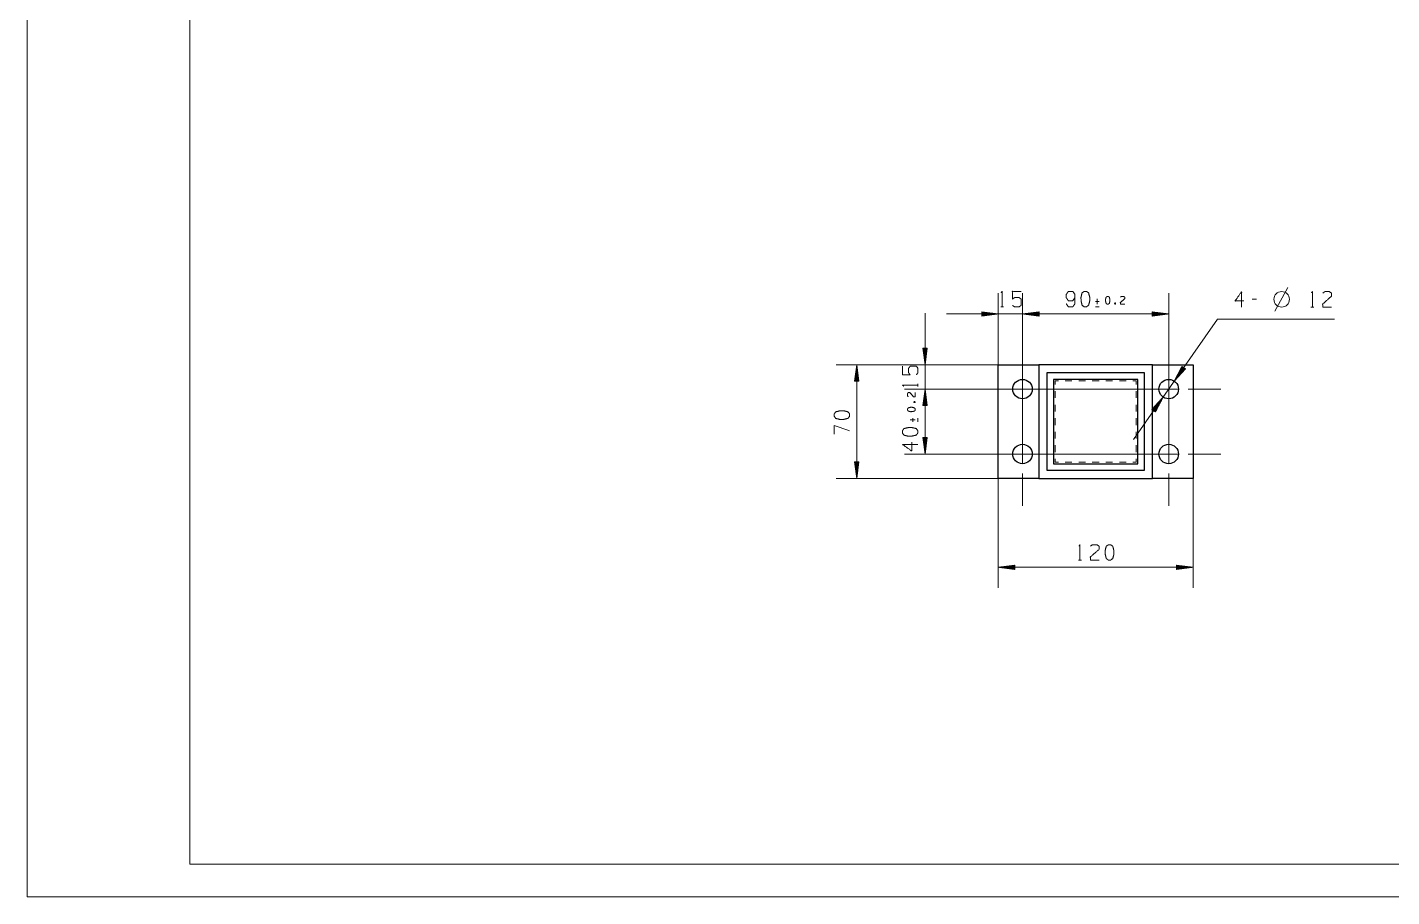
# Model space of a CAD drawing. Header units: millimetres. Extents: x 0 to 420, y 0 to 297.
# Drawn here: x 0 to 210, y 0 to 133.9 of the extents above; entities that cross this region are included whole.
import ezdxf

# ---------------------------------------------------------------- set-up
doc = ezdxf.new("R2010")
doc.units = ezdxf.units.MM
doc.layers.add('101', color=7, linetype='Continuous', true_color=0xffffff)

msp = doc.modelspace()

# ---------------------------------------------------------------- linework, layer by layer
at = {"layer": '101', "color": 133, "linetype": 'Continuous', "lineweight": 18}
for p, q in [((0, 297), (0, 0)), ((25, 292), (25, 5)), ((25, 5), (415, 5)), ((0, 0), (420, 0))]:
    msp.add_line(p, q, dxfattribs=at)
at = {"layer": '101', "color": 22, "linetype": 'Continuous', "lineweight": 18}
for p, q in [((149.43, 81.94), (149.43, 92.95)), ((153.18, 78.19), (153.18, 92.95)), ((153.18, 68.19), (153.18, 92.95)), ((175.68, 68.19), (175.68, 92.95)), ((138.17, 89.87), (138.17, 70.25)), ((161.12, 89.77), (141.49, 89.77)), ((149.43, 89.77), (146.89, 90.11)), ((146.89, 90.11), (146.89, 89.44)), ((146.89, 90.1), (146.92, 90.1)), ((146.89, 90.1), (146.92, 90.1)), ((146.89, 90.05), (147.31, 90.05)), ((146.89, 90), (147.69, 90)), ((146.89, 89.95), (148.08, 89.95)), ((146.89, 89.9), (148.47, 89.9)), ((146.89, 89.85), (148.85, 89.85)), ((146.89, 89.8), (149.24, 89.8)), ((146.89, 89.44), (149.43, 89.77)), ((146.89, 89.75), (149.24, 89.75)), ((146.89, 89.7), (148.85, 89.7)), ((146.89, 89.64), (148.47, 89.64)), ((146.89, 89.59), (148.08, 89.59)), ((146.89, 89.54), (147.69, 89.54)), ((146.89, 89.49), (147.31, 89.49)), ((146.89, 89.44), (146.92, 89.44)), ((146.89, 89.44), (146.92, 89.44)), ((155.72, 90.11), (153.18, 89.77)), ((155.72, 90.11), (153.18, 89.77)), ((153.18, 89.77), (155.72, 89.44)), ((153.18, 89.77), (175.68, 89.77)), ((153.18, 89.77), (155.72, 89.44)), ((155.72, 89.8), (153.37, 89.8)), ((155.72, 89.8), (153.37, 89.8)), ((155.72, 89.75), (153.37, 89.75)), ((155.72, 89.75), (153.37, 89.75)), ((155.72, 89.85), (153.76, 89.85)), ((155.72, 89.85), (153.76, 89.85)), ((155.72, 89.7), (153.76, 89.7)), ((155.72, 89.7), (153.76, 89.7)), ((155.72, 89.9), (154.14, 89.9)), ((155.72, 89.9), (154.14, 89.9)), ((155.72, 89.64), (154.14, 89.64)), ((155.72, 89.64), (154.14, 89.64)), ((155.72, 89.95), (154.53, 89.95)), ((155.72, 89.95), (154.53, 89.95)), ((155.72, 89.59), (154.53, 89.59)), ((155.72, 89.59), (154.53, 89.59)), ((155.72, 90), (154.92, 90)), ((155.72, 90), (154.92, 90)), ((155.72, 89.54), (154.92, 89.54)), ((155.72, 89.54), (154.92, 89.54)), ((155.72, 90.05), (155.3, 90.05)), ((155.72, 90.05), (155.3, 90.05)), ((155.72, 89.49), (155.3, 89.49)), ((155.72, 89.49), (155.3, 89.49)), ((155.72, 90.1), (155.69, 90.1)), ((155.72, 90.1), (155.69, 90.1)), ((155.72, 90.1), (155.69, 90.1)), ((155.72, 90.1), (155.69, 90.1)), ((155.72, 89.44), (155.69, 89.44)), ((155.72, 89.44), (155.69, 89.44)), ((155.72, 89.44), (155.69, 89.44)), ((155.72, 89.44), (155.69, 89.44)), ((155.72, 89.44), (155.72, 90.11)), ((155.72, 89.44), (155.72, 90.11)), ((170.28, 70.44), (183.18, 88.94)), ((175.68, 89.77), (173.14, 90.11)), ((173.14, 90.11), (173.14, 89.44)), ((173.14, 90.1), (173.17, 90.1)), ((173.14, 90.1), (173.17, 90.1)), ((173.14, 90.05), (173.56, 90.05)), ((173.14, 90), (173.94, 90)), ((173.14, 89.95), (174.33, 89.95)), ((173.14, 89.9), (174.72, 89.9)), ((173.14, 89.85), (175.1, 89.85)), ((173.14, 89.8), (175.49, 89.8)), ((173.14, 89.44), (175.68, 89.77)), ((173.14, 89.75), (175.49, 89.75)), ((173.14, 89.7), (175.1, 89.7)), ((173.14, 89.64), (174.72, 89.64)), ((173.14, 89.59), (174.33, 89.59)), ((173.14, 89.54), (173.94, 89.54)), ((173.14, 89.49), (173.56, 89.49)), ((173.14, 89.44), (173.17, 89.44)), ((173.14, 89.44), (173.17, 89.44)), ((183.18, 88.94), (201.17, 88.94)), ((137.83, 84.47), (138.17, 81.94)), ((138.5, 84.47), (137.83, 84.47)), ((137.84, 84.47), (137.84, 84.44)), ((137.84, 84.47), (137.84, 84.44)), ((137.89, 84.47), (137.89, 84.06)), ((137.94, 84.47), (137.94, 83.67)), ((137.99, 84.47), (137.99, 83.29)), ((138.04, 84.47), (138.04, 82.9)), ((138.09, 84.47), (138.09, 82.51)), ((138.14, 84.47), (138.14, 82.13)), ((138.17, 81.94), (138.5, 84.47)), ((138.19, 84.47), (138.19, 82.13)), ((138.24, 84.47), (138.24, 82.51)), ((138.29, 84.47), (138.29, 82.9)), ((138.34, 84.47), (138.34, 83.29)), ((138.39, 84.47), (138.39, 83.67)), ((138.45, 84.47), (138.45, 84.06)), ((138.5, 84.47), (138.5, 84.44)), ((138.5, 84.47), (138.5, 84.44)), ((179.43, 81.94), (124.49, 81.94)), ((127.66, 81.94), (127.33, 79.4)), ((127.66, 81.94), (127.66, 64.44)), ((128, 79.4), (127.66, 81.94)), ((149.43, 81.94), (134.99, 81.94)), ((127.38, 79.4), (127.38, 79.81)), ((127.44, 79.4), (127.44, 80.2)), ((127.49, 79.4), (127.49, 80.58)), ((127.54, 79.4), (127.54, 80.97)), ((127.59, 79.4), (127.59, 81.36)), ((127.64, 79.4), (127.64, 81.74)), ((127.69, 79.4), (127.69, 81.74)), ((127.74, 79.4), (127.74, 81.36)), ((127.79, 79.4), (127.79, 80.97)), ((127.84, 79.4), (127.84, 80.58)), ((127.89, 79.4), (127.89, 80.2)), ((127.94, 79.4), (127.94, 79.81)), ((177.72, 81.69), (176.54, 79.42)), ((176.54, 79.42), (178.27, 81.31)), ((177.97, 81.51), (176.63, 79.59)), ((178.01, 81.48), (176.67, 79.56)), ((177.93, 81.54), (176.81, 79.93)), ((178.05, 81.46), (176.93, 79.85)), ((177.89, 81.57), (176.99, 80.28)), ((177.85, 81.6), (177.16, 80.62)), ((178.1, 81.43), (177.19, 80.13)), ((177.8, 81.63), (177.34, 80.97)), ((178.14, 81.4), (177.46, 80.42)), ((177.76, 81.66), (177.52, 81.32)), ((177.72, 81.69), (177.7, 81.66)), ((177.72, 81.69), (177.7, 81.66)), ((178.27, 81.31), (177.72, 81.69)), ((178.18, 81.37), (177.72, 80.71)), ((178.22, 81.34), (177.98, 81)), ((178.26, 81.31), (178.24, 81.28)), ((178.26, 81.31), (178.24, 81.28)), ((127.33, 79.4), (127.33, 79.43)), ((127.33, 79.4), (127.33, 79.43)), ((127.33, 79.4), (128, 79.4)), ((127.99, 79.4), (127.99, 79.43)), ((127.99, 79.4), (127.99, 79.43)), ((153.18, 78.19), (134.99, 78.19)), ((175.68, 78.19), (134.99, 78.19)), ((138.17, 78.19), (137.83, 75.65)), ((138.17, 78.19), (137.83, 75.65)), ((138.14, 75.65), (138.14, 77.99)), ((138.14, 75.65), (138.14, 77.99)), ((138.5, 75.65), (138.17, 78.19)), ((138.17, 78.19), (138.17, 68.19)), ((138.5, 75.65), (138.17, 78.19)), ((138.19, 75.65), (138.19, 77.99)), ((138.19, 75.65), (138.19, 77.99)), ((137.83, 75.65), (138.5, 75.65)), ((137.83, 75.65), (138.5, 75.65)), ((137.84, 75.65), (137.84, 75.68)), ((137.84, 75.65), (137.84, 75.68)), ((137.84, 75.65), (137.84, 75.68)), ((137.84, 75.65), (137.84, 75.68)), ((137.89, 75.65), (137.89, 76.06)), ((137.89, 75.65), (137.89, 76.06)), ((137.94, 75.65), (137.94, 76.45)), ((137.94, 75.65), (137.94, 76.45)), ((137.99, 75.65), (137.99, 76.83)), ((137.99, 75.65), (137.99, 76.83)), ((138.04, 75.65), (138.04, 77.22)), ((138.04, 75.65), (138.04, 77.22)), ((138.09, 75.65), (138.09, 77.61)), ((138.09, 75.65), (138.09, 77.61)), ((138.24, 75.65), (138.24, 77.61)), ((138.24, 75.65), (138.24, 77.61)), ((138.29, 75.65), (138.29, 77.22)), ((138.29, 75.65), (138.29, 77.22)), ((138.34, 75.65), (138.34, 76.83)), ((138.34, 75.65), (138.34, 76.83)), ((138.39, 75.65), (138.39, 76.45)), ((138.39, 75.65), (138.39, 76.45)), ((138.45, 75.65), (138.45, 76.06)), ((138.45, 75.65), (138.45, 76.06)), ((138.5, 75.65), (138.5, 75.68)), ((138.5, 75.65), (138.5, 75.68)), ((138.5, 75.65), (138.5, 75.68)), ((138.5, 75.65), (138.5, 75.68)), ((174.82, 76.95), (173.1, 75.06)), ((173.18, 75), (173.64, 75.66)), ((173.22, 74.97), (173.9, 75.95)), ((173.27, 74.94), (174.17, 76.24)), ((173.31, 74.91), (174.43, 76.52)), ((173.35, 74.89), (174.69, 76.81)), ((173.39, 74.86), (174.73, 76.78)), ((173.43, 74.83), (174.55, 76.44)), ((173.47, 74.8), (174.37, 76.09)), ((173.52, 74.77), (174.2, 75.75)), ((173.64, 74.68), (174.82, 76.95)), ((173.1, 75.06), (173.12, 75.09)), ((173.1, 75.06), (173.12, 75.09)), ((173.1, 75.06), (173.64, 74.68)), ((173.14, 75.03), (173.38, 75.37)), ((173.56, 74.74), (174.02, 75.4)), ((173.6, 74.71), (173.84, 75.05)), ((173.64, 74.68), (173.66, 74.71)), ((173.64, 74.68), (173.66, 74.71)), ((138.5, 70.73), (137.83, 70.73)), ((137.83, 70.73), (138.17, 68.19)), ((137.84, 70.73), (137.84, 70.69)), ((137.84, 70.73), (137.84, 70.69)), ((137.89, 70.73), (137.89, 70.31)), ((137.94, 70.73), (137.94, 69.92)), ((137.99, 70.73), (137.99, 69.54)), ((138.04, 70.73), (138.04, 69.15)), ((138.09, 70.73), (138.09, 68.76)), ((138.14, 70.73), (138.14, 68.38)), ((138.17, 68.19), (138.5, 70.73)), ((138.19, 70.73), (138.19, 68.38)), ((138.24, 70.73), (138.24, 68.76)), ((138.29, 70.73), (138.29, 69.15)), ((138.34, 70.73), (138.34, 69.54)), ((138.39, 70.73), (138.39, 69.92)), ((138.45, 70.73), (138.45, 70.31)), ((138.5, 70.73), (138.5, 70.69)), ((138.5, 70.73), (138.5, 70.69)), ((175.68, 68.19), (134.99, 68.19)), ((128, 66.98), (127.33, 66.98)), ((127.33, 66.98), (127.66, 64.44)), ((127.33, 66.98), (127.33, 66.94)), ((127.33, 66.98), (127.33, 66.94)), ((127.38, 66.98), (127.38, 66.56)), ((127.44, 66.98), (127.44, 66.17)), ((127.49, 66.98), (127.49, 65.79)), ((127.54, 66.98), (127.54, 65.4)), ((127.59, 66.98), (127.59, 65.01)), ((127.64, 66.98), (127.64, 64.63)), ((127.66, 64.44), (128, 66.98)), ((127.69, 66.98), (127.69, 64.63)), ((127.74, 66.98), (127.74, 65.01)), ((127.79, 66.98), (127.79, 65.4)), ((127.84, 66.98), (127.84, 65.79)), ((127.89, 66.98), (127.89, 66.17)), ((127.94, 66.98), (127.94, 66.56)), ((127.99, 66.98), (127.99, 66.94)), ((127.99, 66.98), (127.99, 66.94)), ((179.43, 64.44), (124.49, 64.44)), ((149.43, 64.44), (149.43, 47.58)), ((179.43, 64.44), (179.43, 47.58)), ((151.97, 51.09), (149.43, 50.75)), ((179.43, 50.75), (149.43, 50.75)), ((149.43, 50.75), (151.97, 50.42)), ((151.97, 50.78), (149.62, 50.78)), ((151.97, 50.73), (149.62, 50.73)), ((151.97, 50.83), (150.01, 50.83)), ((151.97, 50.68), (150.01, 50.68)), ((151.97, 50.88), (150.39, 50.88)), ((151.97, 50.63), (150.39, 50.63)), ((151.97, 50.93), (150.78, 50.93)), ((151.97, 50.58), (150.78, 50.58)), ((151.97, 50.98), (151.17, 50.98)), ((151.97, 50.52), (151.17, 50.52)), ((151.97, 51.03), (151.55, 51.03)), ((151.97, 50.47), (151.55, 50.47)), ((151.97, 51.08), (151.94, 51.08)), ((151.97, 51.08), (151.94, 51.08)), ((151.97, 50.42), (151.94, 50.42)), ((151.97, 50.42), (151.94, 50.42)), ((151.97, 50.42), (151.97, 51.09)), ((179.43, 50.75), (176.89, 51.09)), ((176.89, 51.09), (176.89, 50.42)), ((176.89, 51.08), (176.92, 51.08)), ((176.89, 51.08), (176.92, 51.08)), ((176.89, 51.03), (177.31, 51.03)), ((176.89, 50.98), (177.69, 50.98)), ((176.89, 50.93), (178.08, 50.93)), ((176.89, 50.88), (178.47, 50.88)), ((176.89, 50.83), (178.85, 50.83)), ((176.89, 50.78), (179.24, 50.78)), ((176.89, 50.42), (179.43, 50.75)), ((176.89, 50.73), (179.24, 50.73)), ((176.89, 50.68), (178.85, 50.68)), ((176.89, 50.63), (178.47, 50.63)), ((176.89, 50.58), (178.08, 50.58)), ((176.89, 50.52), (177.69, 50.52)), ((176.89, 50.47), (177.31, 50.47)), ((176.89, 50.42), (176.92, 50.42)), ((176.89, 50.42), (176.92, 50.42))]:
    msp.add_line(p, q, dxfattribs=at)
at = {"layer": '101', "color": 72, "linetype": 'Continuous', "lineweight": 18}
for p, q in [((192.02, 90.19), (194.02, 93.84)), ((149.82, 90.86), (150.25, 90.86)), ((164.97, 91.67), (164.4, 91.67)), ((164.4, 90.88), (164.97, 90.88)), ((164.68, 92.07), (164.68, 91.27)), ((167.39, 91.5), (167.47, 91.28)), ((189.18, 92.02), (188.51, 92.02)), ((197.57, 90.82), (198, 90.82)), ((137.07, 78.58), (137.07, 79)), ((136.44, 76.15), (136.65, 76.23)), ((136.27, 73.72), (136.27, 73.15)), ((137.05, 73.15), (137.05, 73.72)), ((135.87, 73.44), (136.67, 73.44)), ((161.81, 51.85), (162.23, 51.85))]:
    msp.add_line(p, q, dxfattribs=at)
at = {"layer": '101', "color": 151, "linetype": 'Continuous', "lineweight": 18}
for p, q in [((153.18, 81.18), (153.18, 86.18)), ((175.68, 81.18), (175.68, 86.18)), ((150.18, 78.19), (145.18, 78.19)), ((154.68, 78.19), (151.68, 78.19)), ((153.18, 76.68), (153.18, 79.69)), ((156.18, 78.19), (161.18, 78.19)), ((172.68, 78.19), (167.68, 78.19)), ((177.18, 78.19), (174.18, 78.19)), ((175.68, 76.68), (175.68, 79.69)), ((178.68, 78.19), (183.68, 78.19)), ((153.18, 71.18), (153.18, 75.19)), ((175.68, 71.18), (175.68, 75.19)), ((153.18, 66.69), (153.18, 69.69)), ((175.68, 66.69), (175.68, 69.69)), ((150.18, 68.19), (145.18, 68.19)), ((154.68, 68.19), (151.68, 68.19)), ((156.18, 68.19), (161.18, 68.19)), ((172.68, 68.19), (167.68, 68.19)), ((177.18, 68.19), (174.18, 68.19)), ((178.68, 68.19), (183.68, 68.19)), ((153.18, 65.18), (153.18, 60.19)), ((175.68, 65.18), (175.68, 60.19))]:
    msp.add_line(p, q, dxfattribs=at)
at = {"layer": '101', "color": 72, "linetype": 'Continuous', "lineweight": 25}
for p, q in [((149.43, 64.44), (149.43, 81.94)), ((149.43, 81.94), (155.68, 81.94)), ((155.68, 81.94), (155.68, 64.44)), ((173.18, 81.94), (155.68, 81.94)), ((173.18, 64.44), (173.18, 81.94)), ((173.18, 81.94), (179.43, 81.94)), ((179.43, 81.94), (179.43, 64.44)), ((171.93, 80.69), (156.93, 80.69)), ((156.93, 80.69), (156.93, 65.68)), ((171.93, 65.68), (171.93, 80.69)), ((170.93, 79.69), (157.93, 79.69)), ((157.93, 79.69), (157.93, 66.69)), ((170.93, 66.69), (170.93, 79.69)), ((156.93, 65.68), (171.93, 65.68)), ((157.93, 66.69), (170.93, 66.69)), ((155.68, 64.44), (149.43, 64.44)), ((155.68, 64.44), (173.18, 64.44)), ((179.43, 64.44), (173.18, 64.44))]:
    msp.add_line(p, q, dxfattribs=at)
at = {"layer": '101', "color": 53, "linetype": 'Continuous', "lineweight": 18}
for p, q in [((158.7, 79.44), (158.18, 79.44)), ((158.18, 79.44), (158.18, 78.91)), ((158.18, 77.87), (158.18, 76.83)), ((160.78, 79.44), (159.74, 79.44)), ((162.87, 79.44), (161.83, 79.44)), ((164.95, 79.44), (163.91, 79.44)), ((167.03, 79.44), (165.99, 79.44)), ((169.12, 79.44), (168.08, 79.44)), ((170.68, 79.44), (170.16, 79.44)), ((170.68, 78.91), (170.68, 79.44)), ((170.68, 76.83), (170.68, 77.87)), ((158.18, 75.79), (158.18, 74.75)), ((170.68, 74.75), (170.68, 75.79)), ((158.18, 73.71), (158.18, 72.66)), ((170.68, 72.66), (170.68, 73.71)), ((158.18, 71.62), (158.18, 70.58)), ((170.68, 70.58), (170.68, 71.62)), ((158.18, 69.54), (158.18, 68.5)), ((170.68, 68.5), (170.68, 69.54)), ((158.18, 67.46), (158.18, 66.94)), ((170.68, 66.94), (170.68, 67.46)), ((158.18, 66.94), (158.7, 66.94)), ((159.74, 66.94), (160.78, 66.94)), ((161.83, 66.94), (162.87, 66.94)), ((163.91, 66.94), (164.95, 66.94)), ((165.99, 66.94), (167.03, 66.94)), ((168.08, 66.94), (169.12, 66.94)), ((170.16, 66.94), (170.68, 66.94))]:
    msp.add_line(p, q, dxfattribs=at)
at = {"layer": '101', "color": 72, "linetype": 'Continuous', "lineweight": 18}
msp.add_circle((193.06, 92.02), 1.2, dxfattribs=at)
at = {"layer": '101', "color": 72, "linetype": 'Continuous', "lineweight": 25}
for centre in [(153.18, 78.19), (175.68, 78.19), (153.18, 68.19), (175.68, 68.19)]:
    msp.add_circle(centre, 1.5, dxfattribs=at)
at = {"layer": '101', "color": 72, "linetype": 'Continuous', "lineweight": 18}
for points, knots in [([(149.89, 93.04), (150.04, 93.24), (150.04, 90.86)], [0, 0, 0.093489, 1, 1]), ([(151.62, 91.09), (151.96, 90.86), (152.65, 90.86), (152.98, 91.09), (152.98, 92.04), (152.65, 92.29), (151.96, 92.29), (151.62, 92.06), (151.62, 93.24), (152.98, 93.24)], [0, 0, 0.062228, 0.168344, 0.230572, 0.376816, 0.441265, 0.547381, 0.609609, 0.790489, 1, 1]), ([(159.91, 91.34), (160.23, 90.86), (160.92, 90.86), (161.25, 91.34), (161.25, 92.76), (160.92, 93.24), (160.23, 93.24), (159.91, 92.76), (159.89, 92.29), (160.23, 91.81), (160.92, 91.81), (161.25, 92.29)], [0, 0, 0.076855, 0.169525, 0.247728, 0.439296, 0.517499, 0.610169, 0.687024, 0.750924, 0.829127, 0.921797, 1, 1]), ([(163.02, 90.86), (163.35, 91.11), (163.53, 91.81), (163.53, 92.29), (163.35, 93.01), (163.02, 93.24), (162.68, 93.24), (162.34, 93.01), (162.17, 92.29), (162.19, 91.81), (162.34, 91.11), (162.68, 90.86), (163.02, 90.86)], [0, 0, 0.067526, 0.183971, 0.260583, 0.380942, 0.44614, 0.500306, 0.565504, 0.685863, 0.762528, 0.878308, 0.945834, 1, 1]), ([(166.38, 91.27), (166.54, 91.4), (166.63, 91.75), (166.63, 91.98), (166.54, 92.35), (166.38, 92.46), (166.21, 92.46), (166.04, 92.35), (165.95, 91.98), (165.96, 91.75), (166.04, 91.4), (166.21, 91.27), (166.38, 91.27)], [0, 0, 0.067526, 0.183974, 0.260584, 0.380944, 0.446143, 0.500307, 0.565506, 0.685865, 0.762529, 0.878311, 0.945837, 1, 1]), ([(168.24, 92.35), (168.4, 92.46), (168.74, 92.46), (168.91, 92.35), (168.91, 92.11), (168.23, 91.51), (168.24, 91.27), (168.91, 91.27)], [0, 0, 0.069691, 0.19298, 0.265275, 0.350226, 0.674742, 0.759752, 1, 1]), ([(187.24, 91.77), (185.89, 91.77), (186.9, 93.2), (186.9, 90.82)], [0, 0, 0.245869, 0.565294, 1, 1]), ([(197.64, 93), (197.79, 93.2), (197.79, 90.82)], [0, 0, 0.093493, 1, 1]), ([(199.39, 92.97), (199.71, 93.2), (200.4, 93.2), (200.73, 92.97), (200.73, 92.5), (199.37, 91.3), (199.39, 90.82), (200.73, 90.82)], [0, 0, 0.069694, 0.192978, 0.265273, 0.350228, 0.674741, 0.759753, 1, 1]), ([(167.39, 91.28), (167.47, 91.28), (167.51, 91.4), (167.47, 91.5), (167.39, 91.5), (167.35, 91.4), (167.39, 91.28), (167.47, 91.5)], [0, 0, 0.093977, 0.236784, 0.365962, 0.459939, 0.589113, 0.731915, 1, 1]), ([(136.85, 80.38), (137.07, 80.71), (137.07, 81.4), (136.85, 81.74), (135.9, 81.74), (135.65, 81.4), (135.65, 80.71), (135.87, 80.38), (134.7, 80.38), (134.7, 81.74)], [0, 0, 0.062228, 0.168343, 0.23057, 0.376816, 0.441265, 0.54738, 0.609609, 0.790491, 1, 1]), ([(134.9, 78.65), (134.7, 78.79), (137.07, 78.79)], [0, 0, 0.093491, 1, 1]), ([(135.59, 76.99), (135.48, 77.15), (135.48, 77.5), (135.59, 77.66), (135.83, 77.66), (136.43, 76.98), (136.67, 76.99), (136.67, 77.66)], [0, 0, 0.069691, 0.192977, 0.265273, 0.350224, 0.674739, 0.759753, 1, 1]), ([(136.65, 76.15), (136.65, 76.23), (136.54, 76.27), (136.44, 76.23), (136.44, 76.15), (136.54, 76.1), (136.65, 76.15), (136.44, 76.23)], [0, 0, 0.093978, 0.236783, 0.365959, 0.459937, 0.589111, 0.731913, 1, 1]), ([(126.57, 74.35), (126.32, 74.69), (125.62, 74.86), (125.15, 74.86), (124.42, 74.69), (124.2, 74.35), (124.2, 74.02), (124.42, 73.68), (125.15, 73.5), (125.62, 73.52), (126.32, 73.68), (126.57, 74.02), (126.57, 74.35)], [0, 0, 0.067525, 0.183971, 0.260585, 0.380944, 0.446141, 0.500306, 0.565504, 0.685863, 0.76253, 0.87831, 0.945835, 1, 1]), ([(136.67, 75.13), (136.54, 75.3), (136.19, 75.39), (135.95, 75.39), (135.59, 75.3), (135.48, 75.13), (135.48, 74.96), (135.59, 74.8), (135.95, 74.71), (136.19, 74.72), (136.54, 74.8), (136.67, 74.96), (136.67, 75.13)], [0, 0, 0.067527, 0.183974, 0.260584, 0.380944, 0.446142, 0.500306, 0.565504, 0.685863, 0.762527, 0.878309, 0.945835, 1, 1]), ([(126.57, 71.74), (124.2, 72.59), (124.2, 71.24)], [0, 0, 0.652471, 1, 1]), ([(137.07, 71.77), (136.82, 72.11), (136.12, 72.28), (135.65, 72.28), (134.92, 72.11), (134.7, 71.77), (134.7, 71.43), (134.92, 71.1), (135.65, 70.92), (136.12, 70.94), (136.82, 71.1), (137.07, 71.43), (137.07, 71.77)], [0, 0, 0.067525, 0.183972, 0.260584, 0.380943, 0.446141, 0.500305, 0.565504, 0.685863, 0.762528, 0.878309, 0.945835, 1, 1]), ([(136.12, 70.01), (136.12, 68.66), (134.7, 69.67), (137.07, 69.67)], [0, 0, 0.245869, 0.565294, 1, 1]), ([(161.88, 54.02), (162.02, 54.22), (162.02, 51.85)], [0, 0, 0.09349, 1, 1]), ([(163.63, 54), (163.95, 54.22), (164.63, 54.22), (164.97, 54), (164.97, 53.52), (163.61, 52.32), (163.63, 51.85), (164.97, 51.85)], [0, 0, 0.069691, 0.192977, 0.265273, 0.350226, 0.674741, 0.759753, 1, 1]), ([(166.73, 51.85), (167.07, 52.1), (167.25, 52.8), (167.25, 53.27), (167.07, 54), (166.73, 54.22), (166.4, 54.22), (166.06, 54), (165.89, 53.27), (165.9, 52.8), (166.06, 52.1), (166.4, 51.85), (166.73, 51.85)], [0, 0, 0.067525, 0.183971, 0.260583, 0.380942, 0.44614, 0.500306, 0.565504, 0.685862, 0.762527, 0.878308, 0.945834, 1, 1])]:
    msp.add_open_spline(points, degree=1, knots=knots, dxfattribs=at)

doc.saveas('drawing.dxf')
